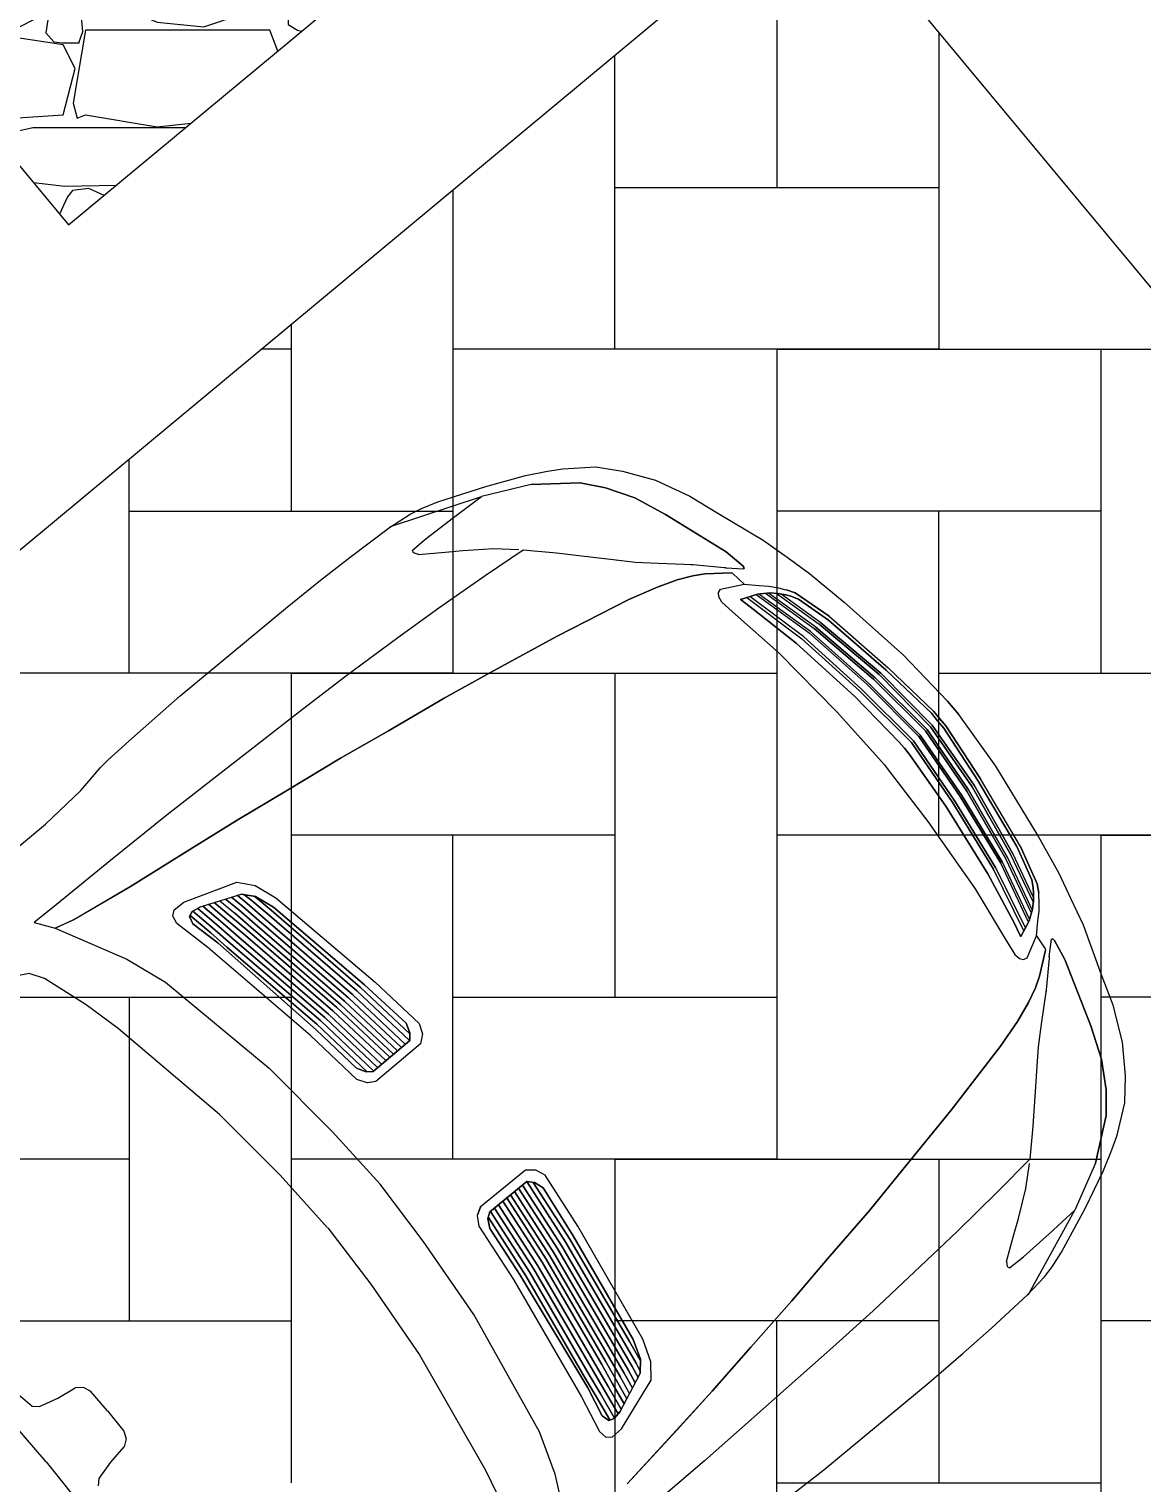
# Model space of a CAD drawing. Header units: millimetres. Extents: x 406050 to 619663, y -271768 to -128786.
# Drawn here: x 513119 to 515181, y -198889 to -196196 of the extents above; entities that cross this region are included whole.
import ezdxf

# ---------------------------------------------------------------- set-up
doc = ezdxf.new("R2010")
doc.units = ezdxf.units.MM
doc.header["$MEASUREMENT"] = 0
doc.set_wipeout_variables(frame=1)
doc.linetypes.add('Wipeout_Contour', pattern=[1000, 0, -1000])
doc.layers.add('Situace - koordinační', color=7, linetype='Continuous')
doc.styles.add('GENEROVANÝ_STYL_1', font='Arial.ttf')
doc.dimstyles.new('GENEROVANÝ_STYL__1', dxfattribs={"dimtxt": 600, "dimasz": 456, "dimexe": 0.18, "dimexo": 0.0625, "dimgap": 0, "dimtad": 1, "dimdec": 0, "dimzin": 0, "dimdsep": 46, "dimtxsty": 'GENEROVANÝ_STYL_1', "dimblk": 'ARROWHEAD_2', "dimblk1": 'ARROWHEAD_2', "dimblk2": 'ARROWHEAD_2', "dimcen": 0.09, "dimse1": 1, "dimse2": 1, "dimclrd": 7, "dimclre": 7, "dimclrt": 7, "dimazin": 0, "dimtfac": 1, "dimtdec": 4, "dimtmove": 2, "dimatfit": 3, "dimfxl": 1, "dimtolj": 1, "dimtzin": 0, "dimarcsym": 0})
doc.dimstyles.new('GENEROVANÝ_STYL__2', dxfattribs={"dimtxt": 600, "dimasz": 456, "dimexe": 0.18, "dimexo": 0.0625, "dimgap": 0, "dimtad": 1, "dimdec": 0, "dimzin": 0, "dimdsep": 46, "dimtxsty": 'GENEROVANÝ_STYL_1', "dimblk": 'ARROWHEAD_2', "dimblk1": 'ARROWHEAD_2', "dimblk2": 'ARROWHEAD_2', "dimcen": 0.09, "dimse1": 1, "dimse2": 1, "dimclrd": 7, "dimclre": 7, "dimclrt": 7, "dimazin": 0, "dimtfac": 1, "dimtdec": 4, "dimtmove": 0, "dimatfit": 3, "dimfxl": 1, "dimtolj": 1, "dimtzin": 0, "dimarcsym": 0})
doc.dimstyles.new('GENEROVANÝ_STYL__4', dxfattribs={"dimtxt": 600, "dimasz": 456, "dimexe": 0.18, "dimexo": 0.0625, "dimgap": 0, "dimtad": 1, "dimdec": 0, "dimzin": 0, "dimdsep": 46, "dimtxsty": 'GENEROVANÝ_STYL_1', "dimblk": 'ARROWHEAD_2', "dimblk1": 'ARROWHEAD_2', "dimblk2": 'ARROWHEAD_2', "dimcen": 0.09, "dimse1": 1, "dimse2": 1, "dimclrd": 124, "dimclre": 124, "dimclrt": 124, "dimazin": 0, "dimtfac": 1, "dimtdec": 4, "dimtmove": 0, "dimatfit": 3, "dimfxl": 1, "dimtolj": 1, "dimtzin": 0, "dimarcsym": 0})

# ---------------------------------------------------------------- blocks, each defined once
blk = doc.blocks.new('*X11')
at = {"layer": 'Situace - koordinační', "color": 253, "linetype": 'Continuous', "lineweight": 13, "true_color": 0xa8a8a8}
for p, q in [((514504.5, -195995), (514504.5, -196489.2)), ((514804.5, -196201.5), (514804.5, -196789.2)), ((514204.5, -196789.2), (514204.5, -196244.5)), ((513904.5, -196494), (513904.5, -196789.2)), ((513904.5, -196494), (513904.5, -197389.2)), ((514204.5, -196489.2), (514804.5, -196489.2)), ((513604.5, -196743.4), (513604.5, -197089.2)), ((513604.5, -196789.2), (513549.4, -196789.2)), ((514804.5, -196789.2), (513904.5, -196789.2)), ((514504.5, -196789.2), (515293.2, -196789.2)), ((514504.5, -196789.2), (514504.5, -197689.2)), ((515104.5, -196789.2), (515104.5, -197389.2)), ((513304.5, -197389.2), (513304.5, -196992.9)), ((513304.5, -197089.2), (513904.5, -197089.2)), ((515104.5, -197089.2), (514504.5, -197089.2)), ((514804.5, -197689.2), (514804.5, -197089.2)), ((513904.5, -197389.2), (513004.5, -197389.2)), ((513604.5, -197389.2), (514504.5, -197389.2)), ((513604.5, -197389.2), (513604.5, -198289.2)), ((514204.5, -197389.2), (514204.5, -197989.2)), ((514504.5, -197389.2), (514504.5, -198289.2)), ((514804.5, -197389.2), (515404.5, -197389.2)), ((514204.5, -197689.2), (513604.5, -197689.2)), ((513904.5, -198289.2), (513904.5, -197689.2)), ((515404.5, -197689.2), (514504.5, -197689.2)), ((515104.5, -197689.2), (516004.5, -197689.2)), ((515104.5, -197689.2), (515104.5, -198589.2)), ((512704.5, -197989.2), (513604.5, -197989.2)), ((513304.5, -197989.2), (513304.5, -198589.2)), ((513604.5, -197989.2), (513604.5, -198889.2)), ((513904.5, -197989.2), (514504.5, -197989.2)), ((515704.5, -197989.2), (515104.5, -197989.2)), ((513304.5, -198289.2), (512704.5, -198289.2)), ((514504.5, -198289.2), (513604.5, -198289.2)), ((514204.5, -198289.2), (515104.5, -198289.2)), ((514204.5, -198289.2), (514204.5, -199189.2)), ((514804.5, -198289.2), (514804.5, -198889.2)), ((515104.5, -198289.2), (515104.5, -199189.2)), ((513004.5, -198589.2), (513604.5, -198589.2)), ((514804.5, -198589.2), (514204.5, -198589.2)), ((514504.5, -199189.2), (514504.5, -198589.2)), ((516004.5, -198589.2), (515104.5, -198589.2)), ((514504.5, -198889.2), (515104.5, -198889.2))]:
    blk.add_line(p, q, dxfattribs=at)
blk = doc.blocks.new('výplň_1')
at = {"color": 254, "linetype": 'Wipeout_Contour', "lineweight": 0, "ltscale": 23826820.9208767}
blk.add_wipeout([(507736.9, -202722.8), (507704.5, -202761.1), (507472.8, -203118.3), (507287.4, -203501.5), (507151.3, -203904.9), (507066.6, -204322.1), (507034.6, -204746.6), (507055.8, -205171.8), (507129.9, -205591), (507255.7, -205997.7), (507431.3, -206385.5), (507653.9, -206748.4), (543199.4, -249246.5), (543593.1, -249026.5), (509030.8, -207703.9), (509010.1, -207427.9), (509010.7, -207151.1), (509032.5, -206875.2), (509075.4, -206601.8), (509139.1, -206332.5), (509177.9, -206211.2), (510581.5, -208143.5), (510762.6, -208392.9), (544380.6, -248586.5), (544774.4, -248366.5), (512964.5, -210334.7), (511108.9, -208103.2), (510971.3, -207916.8), (510963.2, -207902.5), (510856.1, -207715.7), (510764.9, -207502.7), (510698.9, -207280.6), (510658.9, -207052.4), (510645.5, -206821.1), (510658.9, -206589.8), (510698.9, -206361.5), (510764.9, -206139.4), (510841.1, -205961.6), (511312, -206453), (518416.5, -200545.4), (514580.3, -195932), (509462.5, -200187.6), (507296.6, -202263.4)], dxfattribs=at).dxf.layer = 'Situace - koordinační'
at = {"layer": 'Situace - koordinační', "color": 7, "linetype": 'Continuous', "lineweight": 13, "flags": 128}
blk.add_lwpolyline([(518416.5, -200545.4), (514580.3, -195932), (509462.5, -200187.6)], dxfattribs=at)
at = {"layer": 'Situace - koordinační', "color": 253, "linetype": 'Continuous', "lineweight": 13, "true_color": 0xa8a8a8}
blk.add_blockref('*X11', (0, 0), dxfattribs=at)
blk = doc.blocks.new('*X15')
at = {"layer": 'Situace - koordinační', "color": 253, "linetype": 'Continuous', "lineweight": 13, "true_color": 0xa8a8a8}
for p, q in [((513852.2, -195518.5), (513823.8, -195513.6)), ((513829.4, -195509), (513882.5, -195511.6)), ((513867.8, -195535.5), (513852.2, -195518.5)), ((513894.2, -195525.6), (513881.2, -195543.5)), ((513869.6, -195559.6), (513867.8, -195535.5)), ((513881.2, -195543.5), (513874.5, -195566.1)), ((513748.1, -195576.5), (513753.2, -195582.5)), ((513852.2, -195582.5), (513868.5, -195574.7)), ((513868.5, -195574.7), (513869.6, -195559.6)), ((513874.5, -195566.1), (513890.4, -195581)), ((513890.4, -195581), (513937.4, -195582.5)), ((513753.2, -195582.5), (513791.1, -195594.4)), ((513791.1, -195594.4), (513838.6, -195595.5)), ((513838.6, -195595.5), (513852.2, -195582.5)), ((513937.4, -195582.5), (513941.9, -195583)), ((513919.8, -195626.4), (513899.9, -195635.7)), ((513968, -195625.7), (513919.8, -195626.4)), ((513987.2, -195637.5), (513968, -195625.7)), ((513720.5, -195653), (513659.9, -195650)), ((513767.2, -195642.2), (513720.5, -195653)), ((513821.5, -195644.3), (513767.2, -195642.2)), ((513875.9, -195675.9), (513821.5, -195644.3)), ((513899.9, -195635.7), (513897.2, -195656.5)), ((513897.2, -195656.5), (513906.5, -195697.4)), ((513867.9, -195729.8), (513875.9, -195675.9)), ((513906.5, -195697.4), (513940.4, -195711.3)), ((513940.4, -195711.3), (513980.5, -195706)), ((513980.5, -195706), (513995.5, -195708)), ((513995.5, -195708), (514027.2, -195708)), ((514027.2, -195708), (514032.5, -195692)), ((514045.8, -195708), (514030.5, -195796.8)), ((513547.6, -195743.3), (513627.1, -195734.4)), ((513627.1, -195734.4), (513821.5, -195743.7)), ((513821.5, -195743.7), (513867.9, -195729.8)), ((513605.8, -195752.7), (513604.9, -195821.1)), ((513776.4, -195772.3), (513605.8, -195752.7)), ((513949.3, -195755.4), (513776.4, -195772.3)), ((514012.2, -195761.4), (513949.3, -195755.4)), ((514019.9, -195781.9), (514012.2, -195761.4)), ((513490.3, -195791), (513490.3, -195790.9)), ((513490.3, -195791), (513490.3, -195791)), ((514009.2, -195853.4), (514019.9, -195781.9)), ((513478, -195809.9), (513467.2, -195834.4)), ((513498.6, -195802.8), (513478, -195809.9)), ((513562.5, -195803.8), (513498.6, -195802.8)), ((513577.8, -195822.8), (513562.5, -195803.8)), ((513583.2, -195842.9), (513577.8, -195822.8)), ((513604.9, -195821.1), (513613.6, -195879.5)), ((514030.5, -195796.8), (514046.3, -195848.8)), ((513467.2, -195834.4), (513498.6, -195859.8)), ((513577.8, -195859.8), (513583.2, -195842.9)), ((513430.6, -195866.4), (513403.6, -195863)), ((513556.7, -195878.3), (513430.6, -195866.4)), ((513498.6, -195859.8), (513564.8, -195872.2)), ((513564.8, -195872.2), (513577.8, -195859.8)), ((514012.3, -195877.1), (514009.2, -195853.4)), ((513581.2, -195890.3), (513556.7, -195878.3)), ((513588.2, -195901.5), (513581.2, -195890.3)), ((513589.7, -195932.4), (513588.2, -195901.5)), ((513613.6, -195879.5), (513606.3, -195971.3)), ((513556.7, -195967.4), (513576.9, -195955.5)), ((513576.9, -195955.5), (513589.7, -195932.4)), ((513518.5, -195988.5), (513556.7, -195967.4)), ((513548.3, -195973.3), (513538.7, -195988.1)), ((513577.3, -195966), (513548.3, -195973.3)), ((513585.5, -195973.3), (513577.3, -195966)), ((513592.2, -195991.9), (513585.5, -195973.3)), ((513606.3, -195971.3), (513612.2, -196001.4)), ((513443.4, -196016.1), (513518.5, -195988.5)), ((513538.7, -195988.1), (513535.9, -196005.7)), ((513535.9, -196005.7), (513548.3, -196017.6)), ((513585.5, -196017.6), (513591.2, -196006.9)), ((513591.2, -196006.9), (513592.2, -195991.9)), ((513612.2, -196001.4), (513623.7, -196010)), ((513623.7, -196010), (513840.2, -196014.3)), ((513263.2, -196022.5), (513212.9, -196021.6)), ((513217.4, -196017.9), (513254.7, -196020.8)), ((513254.7, -196020.8), (513443.4, -196016.1)), ((513296.8, -196026.2), (513263.2, -196022.5)), ((513313.2, -196036), (513296.8, -196026.2)), ((513312, -196054.6), (513313.2, -196036)), ((513545.3, -196027.6), (513519.2, -196050.2)), ((513563.7, -196025.9), (513545.3, -196027.6)), ((513548.3, -196017.6), (513563.6, -196021.3)), ((513563.6, -196021.3), (513585.5, -196017.6)), ((513576.9, -196027.6), (513563.7, -196025.9)), ((513582.7, -196052.6), (513576.9, -196027.6)), ((513650.8, -196026.1), (513616.6, -196053.6)), ((513797.5, -196032.2), (513650.8, -196026.1)), ((513819, -196037.8), (513797.5, -196032.2)), ((513840.2, -196014.3), (513847.7, -196014)), ((513309.3, -196101.7), (513312, -196054.6)), ((513519.2, -196050.2), (513515.5, -196074.7)), ((513583.9, -196072.3), (513582.7, -196052.6)), ((513616.6, -196053.6), (513596.2, -196113.3)), ((513137.8, -196106.5), (513132, -196088.9)), ((513135.2, -196086.2), (513136.2, -196095.9)), ((513319.6, -196086), (513303.3, -196111.5)), ((513392, -196074.8), (513319.6, -196086)), ((513514.4, -196086), (513392, -196074.8)), ((513532.3, -196103.1), (513514.4, -196086)), ((513515.5, -196074.7), (513530.3, -196091)), ((513530.3, -196091), (513545.3, -196092.9)), ((513576.9, -196092.9), (513583.9, -196072.3)), ((513127.9, -196178), (513137.8, -196106.5)), ((513136.2, -196095.9), (513150.2, -196140.5)), ((513273.6, -196140.5), (513309.3, -196101.7)), ((513303.3, -196111.5), (513296.8, -196129.4)), ((513548.3, -196121.4), (513532.3, -196103.1)), ((513545.3, -196092.9), (513576.9, -196092.9)), ((513596.2, -196113.3), (513599.1, -196187.3)), ((513150.2, -196140.5), (513203.6, -196154.8)), ((513253.6, -196154.1), (513273.6, -196140.5)), ((513296.8, -196129.4), (513319.6, -196167.8)), ((513536.8, -196150.1), (513548.3, -196121.4)), ((513179.9, -196156), (513153.9, -196178.6)), ((513198.3, -196154.4), (513179.9, -196156)), ((513211.6, -196156), (513198.3, -196154.4)), ((513203.6, -196154.8), (513253.6, -196154.1)), ((513217.3, -196181), (513211.6, -196156)), ((513319.6, -196167.8), (513356.8, -196183.3)), ((513443.2, -196192.1), (513514.4, -196167.8)), ((513514.4, -196167.8), (513536.8, -196150.1)), ((512998.4, -196200), (513076.3, -196204.7)), ((513076.3, -196204.7), (513127.9, -196178)), ((513153.9, -196178.6), (513150.2, -196203.1)), ((513223.9, -196198.2), (513200.9, -196333.5)), ((513218.6, -196200.7), (513217.3, -196181)), ((513565.1, -196198.2), (513223.9, -196198.2)), ((513356.8, -196183.3), (513443.2, -196192.1)), ((513579.9, -196236.7), (513565.1, -196198.2)), ((513599.1, -196187.3), (513616.6, -196198.2)), ((513616.6, -196198.2), (513624.1, -196199.9)), ((513054.1, -196205.9), (512981.3, -196214.2)), ((513182.4, -196225.3), (513054.1, -196205.9)), ((513150.2, -196203.1), (513164.9, -196219.4)), ((513164.9, -196219.4), (513179.9, -196221.3)), ((513179.9, -196221.3), (513211.6, -196221.3)), ((513204.7, -196268.9), (513182.4, -196225.3)), ((513211.6, -196221.3), (513218.6, -196200.7)), ((513182.4, -196354.6), (513204.7, -196268.9)), ((513200.9, -196333.5), (513208.2, -196361.1)), ((513031.3, -196364.8), (513182.4, -196354.6)), ((513208.2, -196361.1), (513223.9, -196354.6)), ((513223.9, -196354.6), (513356.5, -196377.1)), ((513096.3, -196385.7), (513083.6, -196423.6)), ((513126.3, -196379.1), (513096.3, -196385.7)), ((513408.7, -196379.1), (513126.3, -196379.1)), ((513356.5, -196377.1), (513419.1, -196370.4)), ((513083.6, -196423.6), (513091.2, -196436.8)), ((513127.2, -196480.2), (513185.3, -196487.2)), ((513185.3, -196487.2), (513280.9, -196485.3)), ((513199.9, -196494.8), (513190.3, -196506.5)), ((513230, -196491.1), (513199.9, -196494.8)), ((513251.3, -196501.3), (513230, -196491.1)), ((513190.3, -196506.5), (513175.9, -196538.7)), ((513258.4, -196504), (513251.3, -196501.3))]:
    blk.add_line(p, q, dxfattribs=at)
for p in [(514027.2, -195708), (513576.9, -196092.9), (513211.6, -196221.3)]:
    blk.add_point(p, dxfattribs=at)
blk = doc.blocks.new('výplň_3')
at = {"color": 254, "linetype": 'Wipeout_Contour', "lineweight": 0, "ltscale": 2198667.410059059}
blk.add_wipeout([(513859.5, -195483.9), (512936.8, -196251.2), (513192.6, -196558.8), (514115.3, -195791.5)], dxfattribs=at).dxf.layer = 'Situace - koordinační'
at = {"layer": 'Situace - koordinační', "color": 7, "linetype": 'Continuous', "lineweight": 13, "flags": 128}
blk.add_lwpolyline([(513859.5, -195483.9), (512936.8, -196251.2), (513192.6, -196558.8), (514115.3, -195791.5)], close=True, dxfattribs=at)
at = {"layer": 'Situace - koordinační', "color": 253, "linetype": 'Continuous', "lineweight": 13, "true_color": 0xa8a8a8}
blk.add_blockref('*X15', (0, 0), dxfattribs=at)
blk = doc.blocks.new('Luxusní auto 2 27')
at = {"layer": 'Situace - koordinační', "color": 253, "linetype": 'Continuous', "lineweight": 13, "true_color": 0xa8a8a8}
for p, q in [((-296.4, 924.6), (-461.3, 859.5)), ((-339.2, 918.8), (-362.1, 913.6)), ((-293.6, 924.6), (-339.2, 918.8)), ((-293.6, 924.6), (-296.4, 924.6)), ((-296.4, 924.6), (-293.6, 924.6)), ((-202.8, 928.8), (-293.6, 924.6)), ((-133, 931.1), (-202.8, 928.8)), ((-49.6, 932.3), (-133, 931.1)), ((204, 932.3), (-49.6, 932.3)), ((274.1, 930.3), (204, 932.3)), ((330.9, 928.7), (274.1, 930.3)), ((383.1, 926.4), (330.9, 928.7)), ((401.9, 924.9), (383.1, 926.4)), ((457.5, 915.4), (401.9, 924.9)), ((-408.1, 897.3), (-479.4, 868.8)), ((-392.5, 903.6), (-408.1, 897.3)), ((-362.1, 913.6), (-392.5, 903.6)), ((547.8, 909.5), (457.5, 915.4)), ((695.5, 909.4), (547.8, 909.5)), ((-479.4, 868.8), (-548.9, 837.4)), ((-396.5, 862.9), (-461.3, 859.5)), ((-332.7, 865.5), (-396.5, 862.9)), ((-299.7, 864.5), (-332.7, 865.5)), ((-298.2, 859.8), (-299.7, 864.5)), ((-548.9, 837.4), (-585.6, 817.6)), ((-546.4, 817.5), (-461.3, 859.5)), ((-461.3, 859.5), (-461.4, 859.5)), ((-461.3, 859.5), (-461.4, 859.5)), ((-302.9, 851.7), (-343.7, 823.6)), ((-302.9, 851.7), (-298.2, 859.8)), ((-546.4, 817.5), (-617.9, 762.1)), ((-617.9, 762.1), (-546.4, 817.5)), ((-585.6, 817.6), (-610.1, 802.9)), ((-343.7, 823.6), (-370.9, 805)), ((-610.1, 802.9), (-659.3, 766.1)), ((-370.9, 805), (-417.3, 770.6)), ((498, 780.2), (627.9, 781.6)), ((627.9, 781.6), (680, 782.4)), ((680, 782.4), (657.2, 749.4)), ((680, 782.4), (657.2, 749.4)), ((-659.3, 766.1), (-692.1, 728.4)), ((-617.9, 762.1), (-648.4, 725.1)), ((-648.4, 725.1), (-617.9, 762.1)), ((-417.3, 770.6), (-451.7, 739.6)), ((-268.4, 750.9), (-174.9, 756.9)), ((-174.9, 756.9), (-54.6, 764.1)), ((-54.6, 764.1), (46, 768.1)), ((46, 768.1), (363.3, 778)), ((363.3, 778), (498, 780.2)), ((-692.1, 728.4), (-728.5, 676.8)), ((-501, 690.3), (-457.5, 733.9)), ((-457.5, 733.9), (-372.8, 742.4)), ((-372.8, 742.4), (-268.4, 750.9)), ((620.2, 739.5), (500.4, 719.4)), ((500.4, 719.4), (620.2, 739.4)), ((657.2, 749.4), (591.6, 620.5)), ((657.2, 749.4), (591.6, 620.5)), ((657.2, 749.4), (620.2, 739.5)), ((620.2, 739.4), (657.2, 749.4)), ((639.3, 744.6), (639.3, 744.5)), ((-648.4, 725.1), (-678.1, 676)), ((-678.1, 676), (-648.4, 725.1)), ((366.4, 701.5), (270, 688.1)), ((270, 688.1), (366.4, 701.4)), ((500.4, 719.4), (366.4, 701.5)), ((366.4, 701.4), (500.4, 719.4)), ((474.8, 715.9), (474.8, 716)), ((474.8, 716), (474.8, 715.9)), ((476, 716.1), (476, 716.1)), ((731.8, 690.6), (748, 715.7)), ((748, 715.7), (764.4, 724.7)), ((-728.5, 676.8), (-758.8, 613.2)), ((-678.1, 676), (-702.5, 616.1)), ((-702.5, 616.1), (-678.1, 676)), ((-551.5, 636.9), (-501, 690.3)), ((-551.5, 636.9), (-501, 690.3)), ((270, 688.1), (162.7, 671)), ((162.7, 671), (270, 688.1)), ((703.6, 603.8), (731.8, 690.6)), ((49.1, 653.8), (-51.5, 636)), ((-51.5, 635.9), (49.1, 653.8)), ((162.7, 671), (49.1, 653.8)), ((49.1, 653.8), (162.7, 671)), ((-577.5, 609.4), (-551.5, 636.9)), ((-577.5, 609.4), (-551.5, 636.9)), ((-51.5, 636), (-169.3, 616.7)), ((-169.3, 616.7), (-51.5, 635.9)), ((443.2, 634.2), (343.8, 600)), ((465.8, 635), (443.2, 634.2)), ((475.5, 627.4), (465.8, 635)), ((478.1, 612), (475.5, 627.4)), ((591.6, 620.5), (563.8, 541.7)), ((591.6, 620.5), (563.8, 541.7)), ((-758.8, 613.2), (-778.3, 556.1)), ((-702.5, 616.1), (-744, 490.9)), ((-744, 490.9), (-702.5, 616.1)), ((-602.2, 583.5), (-577.5, 609.4)), ((-578.7, 608.2), (-577.5, 609.4)), ((-264.5, 598.2), (-403.5, 571)), ((-403.5, 571), (-264.5, 598.2)), ((-169.3, 616.7), (-264.5, 598.2)), ((-264.5, 598.2), (-169.3, 616.7)), ((343.8, 600), (322, 573.5)), ((424.6, 608), (351.5, 577.8)), ((390.1, 593.4), (383.3, 558.3)), ((392.9, 558.3), (400.1, 597.8)), ((400.1, 597.8), (392.9, 558.3)), ((410.2, 601.8), (402.4, 558.3)), ((402.4, 558.3), (410.2, 601.8)), ((420.5, 606.1), (412.2, 558.3)), ((412.2, 558.3), (420.5, 606.1)), ((421.7, 558.3), (430.4, 608.8)), ((430.4, 608.8), (421.7, 558.3)), ((424.6, 608), (441.8, 611.1)), ((441.8, 611.1), (424.6, 608)), ((431.5, 558.3), (440.5, 610.8)), ((440.5, 610.8), (431.5, 558.3)), ((449.5, 607.9), (441, 558.3)), ((441, 558.3), (449.5, 607.9)), ((441.8, 611.1), (451.6, 607.1)), ((451.6, 607.1), (441.8, 611.1)), ((455.7, 593), (443, 536.2)), ((443, 536.2), (455.7, 593)), ((451.6, 607.1), (455.7, 593)), ((455.7, 593), (451.6, 607.1)), ((462.4, 541.1), (478.1, 612)), ((686.1, 532.4), (703.6, 603.8)), ((-633.7, 555), (-602.2, 583.5)), ((-403.5, 571), (-549.4, 538)), ((-549.4, 538), (-403.5, 571)), ((322, 573.5), (306.9, 531.8)), ((351.5, 577.8), (333.9, 557.4)), ((333.9, 557.4), (351.5, 577.8)), ((344.9, 558.3), (348.5, 574)), ((348.5, 574), (344.9, 558.3)), ((354.5, 558.3), (358.9, 580.8)), ((358.9, 580.8), (354.5, 558.3)), ((363.9, 558.3), (369.2, 584.9)), ((369.2, 584.9), (363.9, 558.3)), ((373.8, 558.3), (379.9, 589.3)), ((379.9, 589.3), (373.8, 558.3)), ((-778.3, 556.1), (-811, 464)), ((-681.4, 512.1), (-633.7, 555)), ((333.9, 557.4), (321.3, 520.8)), ((321.3, 520.8), (333.9, 557.4)), ((335.4, 558.3), (328.3, 519.3)), ((328.3, 519.3), (335.4, 558.3)), ((335.6, 559.4), (335.4, 558.3)), ((335.4, 558.3), (335.6, 559.4)), ((337.9, 519.3), (344.9, 558.3)), ((344.9, 558.3), (337.9, 519.3)), ((348.1, 519.3), (354.5, 558.3)), ((354.5, 558.3), (348.1, 519.3)), ((363.9, 558.3), (357.6, 519.3)), ((357.6, 519.3), (363.9, 558.3)), ((367.5, 519.3), (373.8, 558.3)), ((373.8, 558.3), (367.5, 519.3)), ((383.3, 558.3), (377, 519.3)), ((377, 519.3), (383.3, 558.3)), ((386.1, 519.3), (392.9, 558.3)), ((392.9, 558.3), (386.1, 519.3)), ((402.4, 558.3), (395.6, 519.3)), ((395.6, 519.3), (402.4, 558.3)), ((412.2, 558.3), (405.9, 519.3)), ((405.9, 519.3), (412.2, 558.3)), ((415.4, 519.3), (421.7, 558.3)), ((421.7, 558.3), (415.4, 519.3)), ((420.4, 294), (462.4, 541.1)), ((425.7, 519.3), (431.5, 558.3)), ((431.5, 558.3), (425.7, 519.3)), ((441, 558.3), (435.1, 519.3)), ((435.1, 519.3), (441, 558.3)), ((563.8, 541.7), (518.1, 296.6)), ((563.8, 541.7), (518.1, 296.6)), ((-722.9, 470.4), (-681.4, 512.1)), ((-681.4, 512.1), (-679, 514.3)), ((-602.8, 523), (-641.1, 509.2)), ((-641.1, 509.1), (-602.8, 523)), ((-549.4, 538), (-602.8, 523)), ((-602.8, 523), (-549.4, 538)), ((306.9, 531.8), (265.3, 293.9)), ((321.3, 520.8), (283.7, 302.4)), ((283.7, 302.4), (321.3, 520.8)), ((328.3, 519.3), (292.4, 303.1)), ((292.4, 303.1), (328.3, 519.3)), ((301.9, 303), (337.9, 519.3)), ((337.9, 519.3), (301.9, 303)), ((312.1, 303.1), (348.1, 519.3)), ((348.1, 519.3), (312.1, 303.1)), ((357.6, 519.3), (321.5, 303)), ((321.5, 303), (357.6, 519.3)), ((331.4, 303.1), (367.5, 519.3)), ((367.5, 519.3), (331.4, 303.1)), ((377, 519.3), (340.8, 303)), ((340.8, 303), (377, 519.3)), ((349.8, 303.1), (386.1, 519.3)), ((386.1, 519.3), (349.8, 303.1)), ((395.6, 519.3), (359.3, 303)), ((359.3, 303), (395.6, 519.3)), ((369.6, 303.1), (405.9, 519.3)), ((405.9, 519.3), (369.6, 303.1)), ((415.4, 519.3), (378.9, 303)), ((378.9, 303), (415.4, 519.3)), ((388.7, 303.1), (425.7, 519.3)), ((425.7, 519.3), (388.7, 303.1)), ((435.1, 519.3), (398.2, 303)), ((398.2, 303), (435.1, 519.3)), ((443, 536.2), (405.7, 295.7)), ((405.7, 295.7), (443, 536.2)), ((643.4, 289.6), (686.1, 532.4)), ((-744, 490.9), (-751.7, 451.2)), ((-751.7, 451.2), (-744, 490.9)), ((-688, 484.8), (-727.3, 454.9)), ((-727.3, 454.9), (-688, 484.8)), ((-668.3, 496.4), (-688, 484.8)), ((-688, 484.8), (-668.3, 496.4)), ((-641.1, 509.2), (-668.3, 496.4)), ((-668.3, 496.4), (-641.1, 509.1)), ((-811, 464), (-825, 411.1)), ((-725, 468.4), (-749, 446.4)), ((-725.3, 468.1), (-722.9, 470.4)), ((-722.9, 470.4), (-722.6, 470.8)), ((-751.7, 451.2), (-751.1, 447)), ((-751.1, 447), (-751.7, 451.2)), ((-751.1, 447), (-749, 446.4)), ((-749, 446.4), (-751.1, 447)), ((-731.9, 423.6), (-728.5, 452.3)), ((-731.9, 423.6), (-728.5, 452.3)), ((-692.1, 444.1), (-731.9, 423.6)), ((-728.5, 452.3), (-727.3, 454.9)), ((-728.5, 452.3), (-727.3, 454.9)), ((-685.1, 442.2), (-692.1, 444.1)), ((-680.4, 435.7), (-685.1, 442.2)), ((-678.7, 424.2), (-680.4, 435.7)), ((-825, 411.1), (-837.5, 361.5)), ((-731.9, 423.6), (-751.6, 403.7)), ((-708.4, 405.9), (-738.7, 393.7)), ((-738.7, 393.7), (-708.4, 405.9)), ((-708.8, 403.8), (-708.4, 405.9)), ((-708.4, 405.9), (-708.8, 403.8)), ((-683.3, 390.8), (-678.7, 424.2)), ((-776.2, 377.6), (-782.9, 368.4)), ((-782.8, 277.6), (-755.9, 382.1)), ((-751.3, 385.2), (-779, 277.6)), ((-764.4, 391.5), (-776.2, 377.6)), ((-770.5, 277.6), (-741, 392.1)), ((-757.7, 380.9), (-769, 370.2)), ((-769, 370.2), (-757.7, 380.9)), ((-736.6, 394.5), (-766.7, 277.6)), ((-751.6, 403.7), (-764.4, 391.5)), ((-738.7, 393.7), (-757.7, 380.9)), ((-757.7, 380.9), (-738.7, 393.7)), ((-754.2, 277.6), (-724.9, 399.2)), ((-719.4, 401.5), (-749.2, 277.6)), ((-735.8, 277.7), (-715.2, 377.4)), ((-715.2, 377.4), (-735.8, 277.7)), ((-715.2, 377.4), (-708.8, 403.8)), ((-708.8, 403.8), (-715.2, 377.4)), ((-699.7, 283.7), (-683.3, 390.8)), ((-837.5, 361.5), (-853, 279.3)), ((-814.7, 277.6), (-794.1, 350.5)), ((-794.1, 350.5), (-814.7, 277.6)), ((-795.1, 277.6), (-772.5, 365.8)), ((-794.1, 350.5), (-785.1, 365.6)), ((-785.1, 365.6), (-794.1, 350.5)), ((-784, 351.1), (-791.3, 338.2)), ((-791.3, 338.2), (-784, 351.1)), ((-766.6, 372.5), (-791, 277.6)), ((-782.9, 368.4), (-785.1, 365.6)), ((-778, 359), (-784, 351.1)), ((-784, 351.1), (-778, 359)), ((-769, 370.2), (-778, 359)), ((-778, 359), (-769, 370.2)), ((-791.3, 338.2), (-809.2, 272.8)), ((-809.2, 272.8), (-791.3, 338.2)), ((269.5, 198.4), (283.7, 302.4)), ((283.7, 302.4), (269.5, 198.4)), ((277.3, 178.9), (292.4, 303.1)), ((292.4, 303.1), (277.3, 178.9)), ((285.6, 169.7), (301.9, 303)), ((301.9, 303), (285.6, 169.7)), ((295.8, 169.6), (312.1, 303.1)), ((312.1, 303.1), (295.8, 169.6)), ((321.5, 303), (305.2, 169.6)), ((305.2, 169.6), (321.5, 303)), ((315, 169.5), (331.4, 303.1)), ((331.4, 303.1), (315, 169.5)), ((340.8, 303), (324.5, 169.4)), ((324.5, 169.4), (340.8, 303)), ((333.5, 169.4), (349.8, 303.1)), ((349.8, 303.1), (333.5, 169.4)), ((359.3, 303), (343, 169.4)), ((343, 169.4), (359.3, 303)), ((353.2, 169.4), (369.6, 303.1)), ((369.6, 303.1), (353.2, 169.4)), ((378.9, 303), (362.7, 169.4)), ((362.7, 169.4), (378.9, 303)), ((372.5, 169.4), (388.7, 303.1)), ((388.7, 303.1), (372.5, 169.4)), ((398.2, 303), (382.6, 175.3)), ((382.6, 175.3), (398.2, 303)), ((518.1, 296.6), (503.6, 132)), ((518.1, 296.6), (503.6, 132)), ((-853, 279.3), (-874.6, 133.9)), ((-814.7, 277.6), (-837.5, 133.7)), ((-809.2, 272.8), (-832.1, 133)), ((-832.1, 133), (-809.2, 272.8)), ((-795.1, 277.6), (-820.9, 135.1)), ((-820.9, 135.1), (-795.1, 277.6)), ((-816.8, 135.1), (-791, 277.6)), ((-791, 277.6), (-816.8, 135.1)), ((-782.8, 277.6), (-807.3, 135.1)), ((-807.3, 135.1), (-782.8, 277.6)), ((-803.4, 135.1), (-779, 277.6)), ((-779, 277.6), (-803.4, 135.1)), ((-770.5, 277.6), (-791.7, 135.1)), ((-791.7, 135.1), (-770.5, 277.6)), ((-787.9, 135.1), (-766.7, 277.6)), ((-766.7, 277.6), (-787.9, 135.1)), ((-754.2, 277.6), (-774.7, 135.1)), ((-774.7, 135.1), (-754.2, 277.6)), ((-769.8, 135.1), (-749.2, 277.6)), ((-749.2, 277.6), (-769.8, 135.1)), ((-756.2, 131.4), (-735.8, 277.7)), ((-735.8, 277.7), (-756.2, 131.4)), ((-712.1, 132), (-699.7, 283.7)), ((265.3, 293.9), (251.5, 182.6)), ((405.7, 295.7), (393.6, 193.3)), ((393.6, 193.3), (405.7, 295.7)), ((406.6, 176.7), (420.4, 294)), ((629, 131.5), (643.4, 289.6)), ((275.7, 180.5), (269.5, 198.4)), ((269.5, 198.4), (275.7, 180.5)), ((393.6, 193.3), (384.5, 176.5)), ((384.5, 176.5), (393.6, 193.3)), ((251.5, 182.6), (259.1, 164)), ((259.1, 164), (273.5, 152.1)), ((285.1, 169.7), (275.7, 180.5)), ((275.7, 180.5), (285.1, 169.7)), ((373.9, 168.9), (285.1, 169.7)), ((285.1, 169.7), (373.9, 168.9)), ((384.5, 176.5), (373.9, 168.9)), ((373.9, 168.9), (384.5, 176.5)), ((396, 159.5), (406.6, 176.7)), ((-820.9, 135.1), (-832.3, 0)), ((-832.3, 0), (-820.9, 135.1)), ((-828.2, 0), (-816.8, 135.1)), ((-816.8, 135.1), (-828.2, 0)), ((-807.3, 135.1), (-820, 0)), ((-820, 0), (-807.3, 135.1)), ((-816.2, 0), (-803.4, 135.1)), ((-803.4, 135.1), (-816.2, 0)), ((-791.7, 135.1), (-803.8, 0)), ((-803.8, 0), (-791.7, 135.1)), ((-799.9, 0), (-787.9, 135.1)), ((-787.9, 135.1), (-799.9, 0)), ((-774.7, 135.1), (-787.3, 0)), ((-787.3, 0), (-774.7, 135.1)), ((-782.4, 0), (-769.8, 135.1)), ((-769.8, 135.1), (-782.4, 0)), ((273.5, 152.1), (382.2, 151.3)), ((381.9, 151.3), (395, 159.2)), ((382.2, 151.3), (396, 159.5)), ((-874.6, 133.9), (-882.9, 16.1)), ((-851.1, 17.3), (-837.5, 133.7)), ((-837.5, 133.7), (-851.1, 17.3)), ((-832.1, 133), (-845.5, 17.8)), ((-845.5, 17.8), (-832.1, 133)), ((-765.3, 14.7), (-756.2, 131.4)), ((-756.2, 131.4), (-765.3, 14.7)), ((-717.2, 8.4), (-712.1, 132)), ((503.6, 132), (497.6, 0)), ((503.6, 132), (497.6, 0)), ((623.8, 0.2), (629, 131.5)), ((1261.5, 129.8), (1256.2, 96.1)), ((1302, 0.2), (1304.3, 129.1)), ((1246.2, 86.7), (1210.3, 77)), ((1256.2, 96.1), (1246.2, 86.7)), ((1155.3, 48.2), (1160.9, 62.1)), ((1160.9, 62.1), (1173.2, 71)), ((1210.3, 77), (1173.2, 71)), ((1154.4, 0), (1155.3, 48.2)), ((-882.9, 0), (-882.9, 16.1)), ((-882.9, 16.1), (-882.9, 0)), ((-882.9, 0), (-882.9, 16.1)), ((-882.9, 16.1), (-882.9, 0)), ((-882.9, 0), (-882.9, -16.1)), ((-882.9, -16.1), (-882.9, 0)), ((-882.9, 0), (-882.9, -16.1)), ((-882.9, -16.1), (-882.9, 0)), ((-851.1, 0), (-851.1, 17.3)), ((-851.1, 17.3), (-851.1, 0)), ((-845.5, 17.8), (-845.6, 0)), ((-845.6, 0), (-845.5, 17.8)), ((-820.9, -135.1), (-832.3, 0)), ((-832.3, 0), (-820.9, -135.1)), ((-828.2, 0), (-816.8, -135.1)), ((-816.8, -135.1), (-828.2, 0)), ((-807.3, -135.1), (-820, 0)), ((-820, 0), (-807.3, -135.1)), ((-816.2, 0), (-803.4, -135.1)), ((-803.4, -135.1), (-816.2, 0)), ((-791.7, -135.1), (-803.8, 0)), ((-803.8, 0), (-791.7, -135.1)), ((-799.9, 0), (-787.9, -135.1)), ((-787.9, -135.1), (-799.9, 0)), ((-774.7, -135.1), (-787.3, 0)), ((-787.3, 0), (-774.7, -135.1)), ((-782.4, 0), (-769.8, -135.1)), ((-769.8, -135.1), (-782.4, 0)), ((-766, 0), (-765.3, 14.7)), ((-765.3, 14.7), (-766, 0)), ((-717.2, 0), (-717.2, 8.4)), ((-717.2, 0), (-717.2, -8.4)), ((503.6, -132), (497.6, 0)), ((503.6, -132), (497.6, 0)), ((1154.4, 0), (1155.3, -48.2)), ((-874.6, -133.9), (-882.9, -16.1)), ((-851.1, 0), (-851.1, -17.3)), ((-851.1, -17.3), (-851.1, 0)), ((-851.1, -17.3), (-837.5, -133.7)), ((-837.5, -133.7), (-851.1, -17.3)), ((-845.5, -17.8), (-845.6, 0)), ((-845.6, 0), (-845.5, -17.8)), ((-832.1, -133), (-845.5, -17.8)), ((-845.5, -17.8), (-832.1, -133)), ((-766, 0), (-765.3, -14.7)), ((-765.3, -14.7), (-766, 0)), ((-765.3, -14.7), (-756.2, -131.4)), ((-756.2, -131.4), (-765.3, -14.7)), ((-717.2, -8.4), (-712.1, -132)), ((623.8, -0.2), (629, -131.5)), ((1302, -0.2), (1304.3, -129.1)), ((1155.3, -48.2), (1160.9, -62.1)), ((1160.9, -62.1), (1173.2, -71)), ((1210.3, -77), (1173.2, -71)), ((1246.2, -86.7), (1210.3, -77)), ((1256.2, -96.1), (1246.2, -86.7)), ((-853, -279.3), (-874.6, -133.9)), ((-814.7, -277.6), (-837.5, -133.7)), ((-809.2, -272.8), (-832.1, -133)), ((-832.1, -133), (-809.2, -272.8)), ((-756.2, -131.4), (-735.8, -277.7)), ((-735.8, -277.7), (-756.2, -131.4)), ((-712.1, -132), (-699.7, -283.7)), ((518.1, -296.6), (503.6, -132)), ((518.1, -296.6), (503.6, -132)), ((629, -131.5), (643.4, -289.6)), ((-795.1, -277.6), (-820.9, -135.1)), ((-820.9, -135.1), (-795.1, -277.6)), ((-816.8, -135.1), (-791, -277.6)), ((-791, -277.6), (-816.8, -135.1)), ((-782.8, -277.6), (-807.3, -135.1)), ((-807.3, -135.1), (-782.8, -277.6)), ((-803.4, -135.1), (-779, -277.6)), ((-779, -277.6), (-803.4, -135.1)), ((-770.5, -277.6), (-791.7, -135.1)), ((-791.7, -135.1), (-770.5, -277.6)), ((-787.9, -135.1), (-766.7, -277.6)), ((-766.7, -277.6), (-787.9, -135.1)), ((-754.2, -277.6), (-774.7, -135.1)), ((-774.7, -135.1), (-754.2, -277.6)), ((-769.8, -135.1), (-749.2, -277.6)), ((-749.2, -277.6), (-769.8, -135.1)), ((259.1, -164), (273.5, -152.1)), ((273.5, -152.1), (382.2, -151.3)), ((381.9, -151.3), (395, -159.2)), ((382.2, -151.3), (396, -159.5)), ((396, -159.5), (406.6, -176.7)), ((251.5, -182.6), (259.1, -164)), ((265.3, -293.9), (251.5, -182.6)), ((275.7, -180.5), (269.5, -198.4)), ((269.5, -198.4), (275.7, -180.5)), ((285.1, -169.7), (275.7, -180.5)), ((275.7, -180.5), (285.1, -169.7)), ((277.3, -178.9), (292.4, -303.1)), ((292.4, -303.1), (277.3, -178.9)), ((373.9, -168.9), (285.1, -169.7)), ((285.1, -169.7), (373.9, -168.9)), ((285.6, -169.7), (301.9, -303)), ((301.9, -303), (285.6, -169.7)), ((295.8, -169.6), (312.1, -303.1)), ((312.1, -303.1), (295.8, -169.6)), ((321.5, -303), (305.2, -169.6)), ((305.2, -169.6), (321.5, -303)), ((315, -169.5), (331.4, -303.1)), ((331.4, -303.1), (315, -169.5)), ((340.8, -303), (324.5, -169.4)), ((324.5, -169.4), (340.8, -303)), ((333.5, -169.4), (349.8, -303.1)), ((349.8, -303.1), (333.5, -169.4)), ((359.3, -303), (343, -169.4)), ((343, -169.4), (359.3, -303)), ((353.2, -169.4), (369.6, -303.1)), ((369.6, -303.1), (353.2, -169.4)), ((378.9, -303), (362.7, -169.4)), ((362.7, -169.4), (378.9, -303)), ((372.5, -169.4), (388.7, -303.1)), ((388.7, -303.1), (372.5, -169.4)), ((384.5, -176.5), (373.9, -168.9)), ((373.9, -168.9), (384.5, -176.5)), ((398.2, -303), (382.6, -175.3)), ((382.6, -175.3), (398.2, -303)), ((393.6, -193.3), (384.5, -176.5)), ((384.5, -176.5), (393.6, -193.3)), ((406.6, -176.7), (420.4, -294)), ((269.5, -198.4), (283.7, -302.4)), ((283.7, -302.4), (269.5, -198.4)), ((405.7, -295.7), (393.6, -193.3)), ((393.6, -193.3), (405.7, -295.7)), ((-837.5, -361.5), (-853, -279.3)), ((-814.7, -277.6), (-794.1, -350.5)), ((-794.1, -350.5), (-814.7, -277.6)), ((-791.3, -338.2), (-809.2, -272.8)), ((-809.2, -272.8), (-791.3, -338.2)), ((-795.1, -277.6), (-772.5, -365.8)), ((-766.6, -372.5), (-791, -277.6)), ((-782.8, -277.6), (-755.9, -382.1)), ((-751.3, -385.2), (-779, -277.6)), ((-770.5, -277.6), (-741, -392.1)), ((-736.6, -394.5), (-766.7, -277.6)), ((-754.2, -277.6), (-724.9, -399.2)), ((-719.4, -401.5), (-749.2, -277.6)), ((-735.8, -277.7), (-715.2, -377.4)), ((-715.2, -377.4), (-735.8, -277.7)), ((-699.7, -283.7), (-683.3, -390.8)), ((306.9, -531.8), (265.3, -293.9)), ((443, -536.2), (405.7, -295.7)), ((405.7, -295.7), (443, -536.2)), ((420.4, -294), (462.4, -541.1)), ((643.4, -289.6), (686.1, -532.4)), ((321.3, -520.8), (283.7, -302.4)), ((283.7, -302.4), (321.3, -520.8)), ((328.3, -519.3), (292.4, -303.1)), ((292.4, -303.1), (328.3, -519.3)), ((301.9, -303), (337.9, -519.3)), ((337.9, -519.3), (301.9, -303)), ((312.1, -303.1), (348.1, -519.3)), ((348.1, -519.3), (312.1, -303.1)), ((357.6, -519.3), (321.5, -303)), ((321.5, -303), (357.6, -519.3)), ((331.4, -303.1), (367.5, -519.3)), ((367.5, -519.3), (331.4, -303.1)), ((377, -519.3), (340.8, -303)), ((340.8, -303), (377, -519.3)), ((349.8, -303.1), (386.1, -519.3)), ((386.1, -519.3), (349.8, -303.1)), ((395.6, -519.3), (359.3, -303)), ((359.3, -303), (395.6, -519.3)), ((369.6, -303.1), (405.9, -519.3)), ((405.9, -519.3), (369.6, -303.1)), ((415.4, -519.3), (378.9, -303)), ((378.9, -303), (415.4, -519.3)), ((388.7, -303.1), (425.7, -519.3)), ((425.7, -519.3), (388.7, -303.1)), ((435.1, -519.3), (398.2, -303)), ((398.2, -303), (435.1, -519.3)), ((563.8, -541.7), (518.1, -296.6)), ((563.8, -541.7), (518.1, -296.6)), ((-784, -351.1), (-791.3, -338.2)), ((-791.3, -338.2), (-784, -351.1)), ((-825, -411.1), (-837.5, -361.5)), ((-794.1, -350.5), (-785.1, -365.6)), ((-785.1, -365.6), (-794.1, -350.5)), ((-782.9, -368.4), (-785.1, -365.6)), ((-778, -359), (-784, -351.1)), ((-784, -351.1), (-778, -359)), ((-776.2, -377.6), (-782.9, -368.4)), ((-769, -370.2), (-778, -359)), ((-778, -359), (-769, -370.2)), ((-757.7, -380.9), (-769, -370.2)), ((-769, -370.2), (-757.7, -380.9)), ((-764.4, -391.5), (-776.2, -377.6)), ((-751.6, -403.7), (-764.4, -391.5)), ((-738.7, -393.7), (-757.7, -380.9)), ((-757.7, -380.9), (-738.7, -393.7)), ((-731.9, -423.6), (-751.6, -403.7)), ((-708.4, -405.9), (-738.7, -393.7)), ((-738.7, -393.7), (-708.4, -405.9)), ((-715.2, -377.4), (-708.8, -403.8)), ((-708.8, -403.8), (-715.2, -377.4)), ((-708.8, -403.8), (-708.4, -405.9)), ((-708.4, -405.9), (-708.8, -403.8)), ((-683.3, -390.8), (-678.7, -424.2)), ((-811, -464), (-825, -411.1)), ((-692.1, -444.1), (-731.9, -423.6)), ((-731.9, -423.6), (-728.5, -452.3)), ((-731.9, -423.6), (-728.5, -452.3)), ((-678.7, -424.2), (-680.4, -435.7)), ((-751.7, -451.2), (-751.1, -447)), ((-751.1, -447), (-751.7, -451.2)), ((-744, -490.9), (-751.7, -451.2)), ((-751.7, -451.2), (-744, -490.9)), ((-751.1, -447), (-749, -446.4)), ((-749, -446.4), (-751.1, -447)), ((-725, -468.4), (-749, -446.4)), ((-728.5, -452.3), (-727.3, -454.9)), ((-728.5, -452.3), (-727.3, -454.9)), ((-688, -484.8), (-727.3, -454.9)), ((-727.3, -454.9), (-688, -484.8)), ((-685.1, -442.2), (-692.1, -444.1)), ((-680.4, -435.7), (-685.1, -442.2)), ((-778.3, -556.1), (-811, -464)), ((-725.3, -468.1), (-722.9, -470.4)), ((-722.9, -470.4), (-722.6, -470.8)), ((-722.9, -470.4), (-681.4, -512.1)), ((-702.5, -616.1), (-744, -490.9)), ((-744, -490.9), (-702.5, -616.1)), ((-668.3, -496.4), (-688, -484.8)), ((-688, -484.8), (-668.3, -496.4)), ((-641.1, -509.2), (-668.3, -496.4)), ((-668.3, -496.4), (-641.1, -509.1)), ((-641.1, -509.1), (-602.8, -523)), ((-602.8, -523), (-641.1, -509.2)), ((-681.4, -512.1), (-633.7, -555)), ((-681.4, -512.1), (-679, -514.3)), ((-549.4, -538), (-602.8, -523)), ((-602.8, -523), (-549.4, -538)), ((-403.5, -571), (-549.4, -538)), ((-549.4, -538), (-403.5, -571)), ((322, -573.5), (306.9, -531.8)), ((333.9, -557.4), (321.3, -520.8)), ((321.3, -520.8), (333.9, -557.4)), ((335.4, -558.3), (328.3, -519.3)), ((328.3, -519.3), (335.4, -558.3)), ((337.9, -519.3), (344.9, -558.3)), ((344.9, -558.3), (337.9, -519.3)), ((348.1, -519.3), (354.5, -558.3)), ((354.5, -558.3), (348.1, -519.3)), ((363.9, -558.3), (357.6, -519.3)), ((357.6, -519.3), (363.9, -558.3)), ((367.5, -519.3), (373.8, -558.3)), ((373.8, -558.3), (367.5, -519.3)), ((383.3, -558.3), (377, -519.3)), ((377, -519.3), (383.3, -558.3)), ((386.1, -519.3), (392.9, -558.3)), ((392.9, -558.3), (386.1, -519.3)), ((402.4, -558.3), (395.6, -519.3)), ((395.6, -519.3), (402.4, -558.3)), ((412.2, -558.3), (405.9, -519.3)), ((405.9, -519.3), (412.2, -558.3)), ((415.4, -519.3), (421.7, -558.3)), ((421.7, -558.3), (415.4, -519.3)), ((425.7, -519.3), (431.5, -558.3)), ((431.5, -558.3), (425.7, -519.3)), ((441, -558.3), (435.1, -519.3)), ((435.1, -519.3), (441, -558.3)), ((455.7, -593), (443, -536.2)), ((443, -536.2), (455.7, -593)), ((686.1, -532.4), (703.6, -603.8)), ((-758.8, -613.2), (-778.3, -556.1)), ((-633.7, -555), (-602.2, -583.5)), ((351.5, -577.8), (333.9, -557.4)), ((333.9, -557.4), (351.5, -577.8)), ((335.6, -559.4), (335.4, -558.3)), ((335.4, -558.3), (335.6, -559.4)), ((344.9, -558.3), (348.5, -574)), ((348.5, -574), (344.9, -558.3)), ((354.5, -558.3), (358.9, -580.8)), ((358.9, -580.8), (354.5, -558.3)), ((363.9, -558.3), (369.2, -584.9)), ((369.2, -584.9), (363.9, -558.3)), ((373.8, -558.3), (379.9, -589.3)), ((379.9, -589.3), (373.8, -558.3)), ((390.1, -593.4), (383.3, -558.3)), ((392.9, -558.3), (400.1, -597.8)), ((400.1, -597.8), (392.9, -558.3)), ((410.2, -601.8), (402.4, -558.3)), ((402.4, -558.3), (410.2, -601.8)), ((420.5, -606.1), (412.2, -558.3)), ((412.2, -558.3), (420.5, -606.1)), ((421.7, -558.3), (430.4, -608.8)), ((430.4, -608.8), (421.7, -558.3)), ((431.5, -558.3), (440.5, -610.8)), ((440.5, -610.8), (431.5, -558.3)), ((449.5, -607.9), (441, -558.3)), ((441, -558.3), (449.5, -607.9)), ((462.4, -541.1), (478.1, -612)), ((591.6, -620.5), (563.8, -541.7)), ((591.6, -620.5), (563.8, -541.7)), ((-602.2, -583.5), (-577.5, -609.4)), ((-264.5, -598.2), (-403.5, -571)), ((-403.5, -571), (-264.5, -598.2)), ((343.8, -600), (322, -573.5)), ((424.6, -608), (351.5, -577.8)), ((-728.5, -676.8), (-758.8, -613.2)), ((-678.1, -676), (-702.5, -616.1)), ((-702.5, -616.1), (-678.1, -676)), ((-578.7, -608.2), (-577.5, -609.4)), ((-577.5, -609.4), (-551.5, -636.9)), ((-577.5, -609.4), (-551.5, -636.9)), ((-169.3, -616.7), (-264.5, -598.2)), ((-264.5, -598.2), (-169.3, -616.7)), ((-51.5, -636), (-169.3, -616.7)), ((-169.3, -616.7), (-51.5, -635.9)), ((443.2, -634.2), (343.8, -600)), ((424.6, -608), (441.8, -611.1)), ((441.8, -611.1), (424.6, -608)), ((441.8, -611.1), (451.6, -607.1)), ((451.6, -607.1), (441.8, -611.1)), ((451.6, -607.1), (455.7, -593)), ((455.7, -593), (451.6, -607.1)), ((478.1, -612), (475.5, -627.4)), ((-551.5, -636.9), (-501, -690.3)), ((-551.5, -636.9), (-501, -690.3)), ((-51.5, -635.9), (49.1, -653.8)), ((49.1, -653.8), (-51.5, -636)), ((465.8, -635), (443.2, -634.2)), ((475.5, -627.4), (465.8, -635)), ((657.2, -749.4), (591.6, -620.5)), ((657.2, -749.4), (591.6, -620.5)), ((162.7, -671), (49.1, -653.8)), ((49.1, -653.8), (162.7, -671)), ((270, -688.1), (162.7, -671)), ((162.7, -671), (270, -688.1)), ((-692.1, -728.4), (-728.5, -676.8)), ((-648.4, -725.1), (-678.1, -676)), ((-678.1, -676), (-648.4, -725.1)), ((-501, -690.3), (-457.5, -733.9)), ((366.4, -701.5), (270, -688.1)), ((270, -688.1), (366.4, -701.4)), ((-617.9, -762.1), (-648.4, -725.1)), ((-648.4, -725.1), (-617.9, -762.1)), ((366.4, -701.4), (500.4, -719.4)), ((500.4, -719.4), (366.4, -701.5)), ((474.8, -715.9), (474.8, -716)), ((474.8, -716), (474.8, -715.9)), ((476, -716.1), (476, -716.1)), ((-659.3, -766.1), (-692.1, -728.4)), ((-457.5, -733.9), (-372.8, -742.4)), ((-417.3, -770.6), (-451.7, -739.6)), ((-372.8, -742.4), (-268.4, -750.9)), ((-268.4, -750.9), (-174.9, -756.9)), ((-610.1, -802.9), (-659.3, -766.1)), ((-546.4, -817.5), (-617.9, -762.1)), ((-617.9, -762.1), (-546.4, -817.5)), ((-370.9, -805), (-417.3, -770.6)), ((-174.9, -756.9), (-54.6, -764.1)), ((-54.6, -764.1), (46, -768.1)), ((46, -768.1), (363.3, -778)), ((363.3, -778), (498, -780.2)), ((-585.6, -817.6), (-610.1, -802.9)), ((-343.7, -823.6), (-370.9, -805)), ((-548.9, -837.4), (-585.6, -817.6)), ((-546.4, -817.5), (-461.3, -859.5)), ((-302.9, -851.7), (-343.7, -823.6)), ((-479.4, -868.8), (-548.9, -837.4)), ((-461.3, -859.5), (-461.4, -859.5)), ((-461.3, -859.5), (-461.4, -859.5)), ((-296.4, -924.6), (-461.3, -859.5)), ((-396.5, -862.9), (-461.3, -859.5)), ((-302.9, -851.7), (-298.2, -859.8)), ((-298.2, -859.8), (-299.7, -864.5)), ((-408.1, -897.3), (-479.4, -868.8)), ((-332.7, -865.5), (-396.5, -862.9)), ((-299.7, -864.5), (-332.7, -865.5)), ((-392.5, -903.6), (-408.1, -897.3)), ((-362.1, -913.6), (-392.5, -903.6)), ((-339.2, -918.8), (-362.1, -913.6)), ((-293.6, -924.6), (-339.2, -918.8)), ((-293.6, -924.6), (-296.4, -924.6)), ((-296.4, -924.6), (-293.6, -924.6)), ((-202.8, -928.8), (-293.6, -924.6)), ((-133, -931.1), (-202.8, -928.8)), ((-49.6, -932.3), (-133, -931.1)), ((204, -932.3), (-49.6, -932.3)), ((274.1, -930.3), (204, -932.3))]:
    blk.add_line(p, q, dxfattribs=at)
blk = doc.blocks.new('*D79')
at = {"layer": 'Situace - koordinační', "color": 7, "linetype": 'Continuous', "lineweight": 13, "transparency": 16777216}
for p, q in [((504939.8, -186266.5), (505576.2, -185630.1)), ((505050.6, -185740.9), (505258, -185948.3)), ((505592.7, -185858.7), (504923.4, -186038)), ((505258, -185948.3), (522009.4, -202699.7)), ((521691.2, -203017.9), (522327.6, -202381.5)), ((521674.8, -202789.4), (522344, -202610.1)), ((522009.4, -202699.7), (522216.9, -202907.2))]:
    blk.add_line(p, q, dxfattribs=at)
at = {"layer": 'Situace - koordinační', "color": 7, "lineweight": 13, "transparency": 16777216, "insert": (512965.9, -193486.5), "char_height": 600, "attachment_point": 7, "rotation": 315, "style": 'GENEROVANÝ_STYL_1'}
blk.add_mtext('\\A1;23\\~690', dxfattribs=at)
blk = doc.blocks.new('ARROWHEAD_2')
at = {"color": 0, "linetype": 'Continuous', "lineweight": 0}
for p, q in [((-0.3781, -0.655), (0.3781, 0.655)), ((0, 0), (-1, 0))]:
    blk.add_line(p, q, dxfattribs=at)
blk = doc.blocks.new('*D80')
at = {"layer": 'Situace - koordinační', "color": 7, "linetype": 'Continuous', "lineweight": 13, "transparency": 16777216}
for p, q in [((507857, -183789.7), (507220.6, -184426.1)), ((507538.8, -184107.9), (507331.4, -183900.5)), ((507873.4, -184018.3), (507204.2, -184197.6)), ((524226.9, -200796), (507538.8, -184107.9)), ((524545.1, -200477.8), (523908.7, -201114.2)), ((523892.3, -200885.7), (524561.5, -200706.4)), ((524434.4, -201003.5), (524226.9, -200796))]:
    blk.add_line(p, q, dxfattribs=at)
at = {"layer": 'Situace - koordinační', "color": 7, "lineweight": 13, "transparency": 16777216, "insert": (515229.9, -191629.3), "char_height": 600, "attachment_point": 7, "rotation": 315, "style": 'GENEROVANÝ_STYL_1'}
blk.add_mtext('\\A1;23\\~600', dxfattribs=at)
blk = doc.blocks.new('*D81')
at = {"layer": 'Situace - koordinační', "color": 7, "linetype": 'Continuous', "lineweight": 13, "transparency": 16777216}
for p, q in [((509388.9, -182623.1), (510025.3, -181986.7)), ((509499.7, -182097.5), (509707.1, -182304.9)), ((510041.7, -182215.3), (509372.5, -182394.6)), ((509707.1, -182304.9), (526395.2, -198993)), ((526077, -199311.2), (526713.4, -198674.8)), ((526060.6, -199082.6), (526729.8, -198903.3)), ((526395.2, -198993), (526602.7, -199200.5))]:
    blk.add_line(p, q, dxfattribs=at)
at = {"layer": 'Situace - koordinační', "color": 7, "lineweight": 13, "transparency": 16777216, "insert": (517246.2, -189674.3), "char_height": 600, "attachment_point": 7, "rotation": 315, "style": 'GENEROVANÝ_STYL_1'}
blk.add_mtext('\\A1;23\\~600', dxfattribs=at)
blk = doc.blocks.new('*D103')
at = {"layer": 'Situace - koordinační', "color": 124, "linetype": 'Continuous', "lineweight": 13, "transparency": 16777216}
for p, q in [((508938.2, -182944.3), (509630.2, -182368.9)), ((509096.6, -182431), (509284.2, -182656.6)), ((509625.7, -182597.9), (508942.8, -182715.2)), ((509284.2, -182656.6), (524322.1, -200740.9)), ((523976.1, -201028.6), (524668.1, -200453.2)), ((523980.7, -200799.5), (524663.5, -200682.3)), ((524322.1, -200740.9), (524509.7, -200966.5))]:
    blk.add_line(p, q, dxfattribs=at)
at = {"layer": 'Situace - koordinační', "color": 124, "lineweight": 13, "transparency": 16777216, "insert": (516090.8, -190654.4), "char_height": 600, "attachment_point": 7, "rotation": 309.7448, "style": 'GENEROVANÝ_STYL_1'}
blk.add_mtext('\\A1;23\\~520', dxfattribs=at)

msp = doc.modelspace()

# ---------------------------------------------------------------- block references
at = {"layer": 'Situace - koordinační', "color": 253, "linetype": 'Continuous', "lineweight": 13, "true_color": 0xa8a8a8}
msp.add_blockref('výplň_1', (0, 0), dxfattribs=at)

# ---------------------------------------------------------------- next in the draw order: block references
msp.add_blockref('výplň_3', (0, 0), dxfattribs=at)
at = {"layer": 'Situace - koordinační', "color": 146, "linetype": 'Continuous', "lineweight": 13, "true_color": 0x1a4f6e, "xscale": -1, "zscale": 1000, "rotation": 39.74483955465098}
msp.add_blockref('Luxusní auto 2 27', (514152.1, -198017.8), dxfattribs=at)

# ---------------------------------------------------------------- next in the draw order: dimensions: what is measured, and where the dimension line sits
at = {"layer": 'Situace - koordinační', "color": 7, "linetype": 'Continuous', "lineweight": 13}
for base, p1, p2, angle, dimstyle, picture, middle in [((526395.1997, -198992.9904), (509707.1347, -182304.9249), (526395.1997, -198992.9904), 315, 'GENEROVANÝ_STYL__2', '*D81', (518374.1444, -190377.9654)), ((507538.839, -184107.9469), (524226.9042, -200796.0121), (507538.839, -184107.9469), 135, 'GENEROVANÝ_STYL__1', '*D80', (516357.8135, -192332.9517)), ((522009.4, -202699.7), (504924.6, -186281.8), (522009.4, -202699.7), 315, 'GENEROVANÝ_STYL__1', '*D79', (514093.8, -194190.1))]:
    dim = msp.add_linear_dim(base=base, p1=p1, p2=p2, angle=angle, dimstyle=dimstyle, dxfattribs=at)
    dim.commit()
    dim.dimension.update_dxf_attribs({"geometry": picture, "text_midpoint": middle, "dimtype": 160, "text_rotation": 315})
at = {"layer": 'Situace - koordinační', "color": 124, "linetype": 'Continuous', "lineweight": 13}
dim = msp.add_linear_dim(base=(524322.1, -200740.9), p1=(509284.2, -182656.6), p2=(524321.9, -200741), angle=309.7448, dimstyle='GENEROVANÝ_STYL__4', dxfattribs=at)
dim.commit()
dim.dimension.update_dxf_attribs({"geometry": '*D103', "text_midpoint": (517149.6, -191458.5), "dimtype": 160, "text_rotation": 309.7448})

doc.saveas('drawing.dxf')
